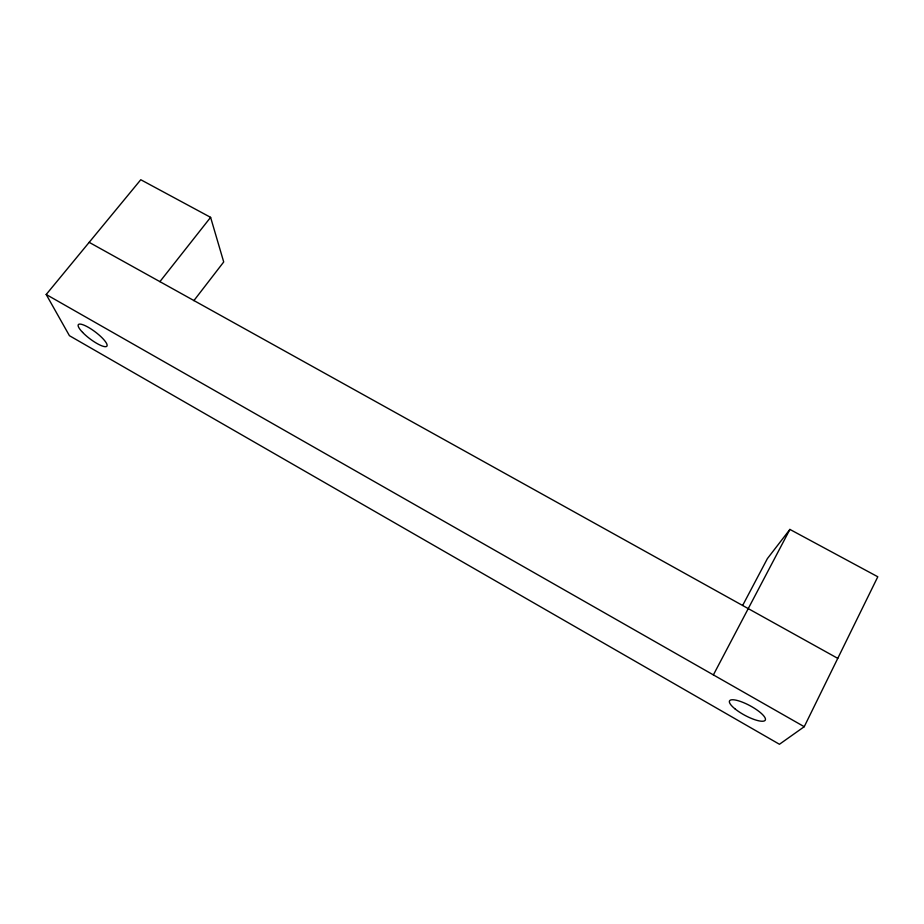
<?xml version="1.0" encoding="UTF-8"?>
<svg xmlns="http://www.w3.org/2000/svg" width="924" height="924" viewBox="0 0 924 924"><rect width="100%" height="100%" fill="white"/><g stroke="black" fill="none" stroke-linecap="round" stroke-linejoin="round"><path stroke-width="1.39" d="M193.855 300.658L223.712 261.966L210.603 217.348L140.771 179.73L46.2 294.49L69.427 335.689L779.452 744.27L804.238 726.703L877.8 576.772L789.904 529.417L767.394 558.604L742.642 605.463M713.386 674.89L789.904 529.417M159.898 281.647L210.603 217.348M89.178 242.342L837.768 658.362M46.2 294.49L804.238 726.703M734.765 708.673A20.27 5.44 28.3 0 0 764.876 720.593A20.27 5.44 28.3 0 0 742.642 702.263A20.27 5.44 28.3 0 0 734.765 708.673M82.606 332.397A17.879 4.354 37 0 0 106.722 346.327A17.879 4.354 37 0 0 88.542 327.442A17.879 4.354 37 0 0 82.606 332.397"/></g></svg>
